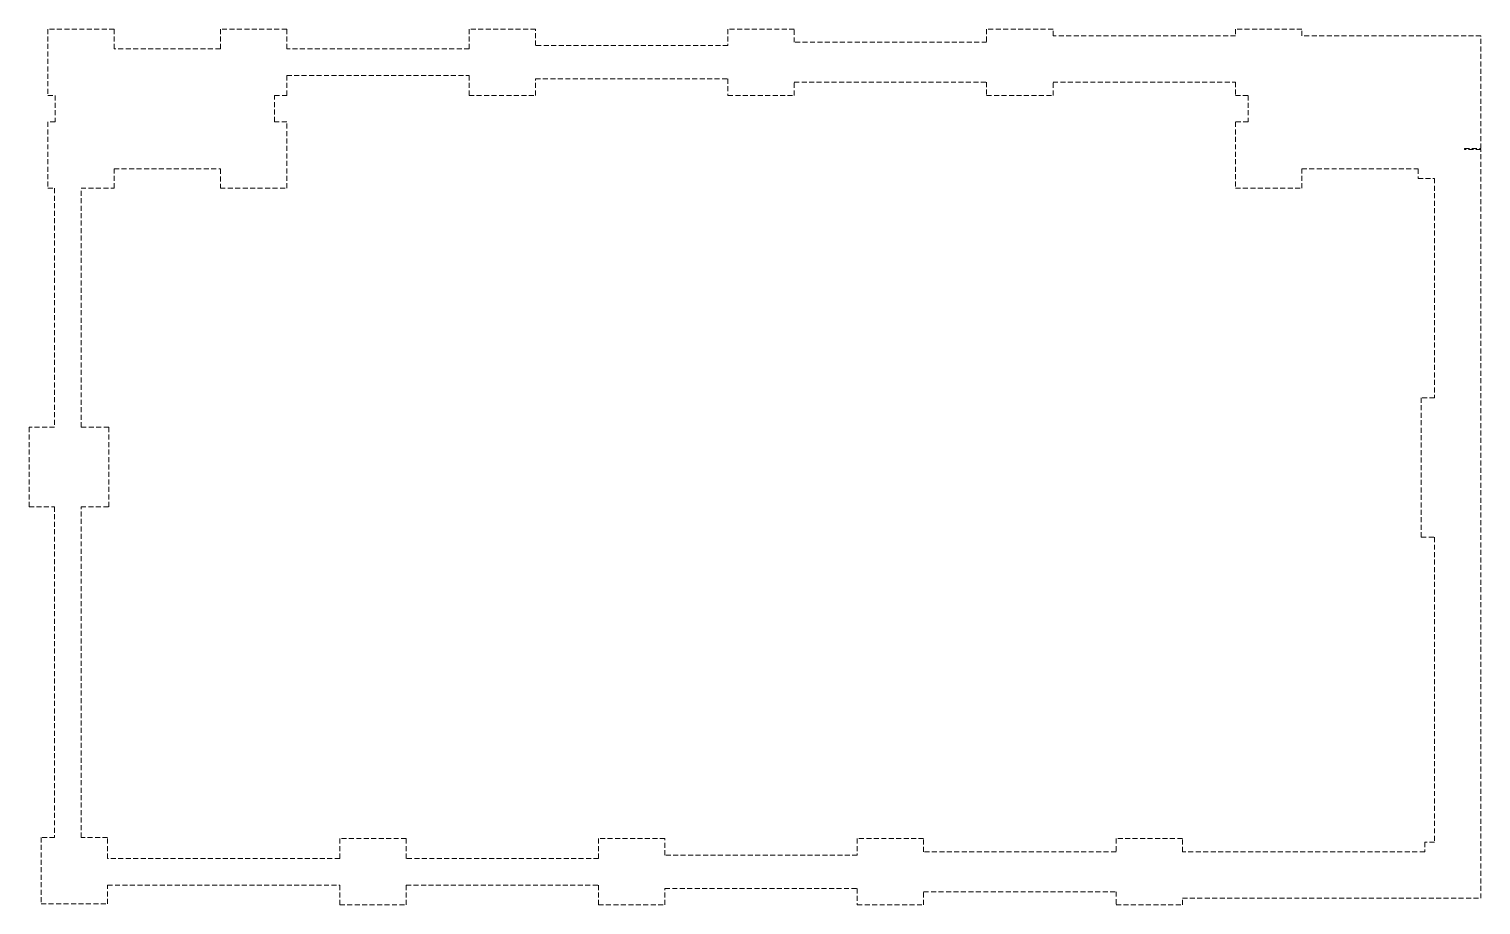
# Model space of a CAD drawing. Header units: inches. Extents: x 993 to 1212, y 4994 to 5126.
import ezdxf

# ---------------------------------------------------------------- set-up
doc = ezdxf.new("R2010")
doc.units = ezdxf.units.IN
doc.header["$LTSCALE"] = 3
doc.header["$MEASUREMENT"] = 0
doc.linetypes.add('HIDDEN', pattern=[0.375, 0.25, -0.125])
doc.layers.add('A-DETL-MBND', color=5, linetype='HIDDEN', lineweight=9)

msp = doc.modelspace()

# ---------------------------------------------------------------- linework, layer by layer
at = {"layer": 'A-DETL-MBND'}
for points in [[(1212, 5108), (1212, 5125), (1185, 5125), (1185, 5126), (1175, 5126), (1175, 5125), (1147.5, 5125), (1147.5, 5126), (1137.5, 5126), (1137.5, 5124), (1108.5, 5124), (1108.5, 5126), (1098.5, 5126), (1098.5, 5123.5), (1069.5, 5123.5), (1069.5, 5126), (1059.5, 5126), (1059.5, 5123), (1032, 5123), (1032, 5126), (1022, 5126), (1022, 5123), (1006, 5123), (1006, 5126), (996, 5126), (996, 5116), (997.08, 5116), (997.08, 5112), (996, 5112), (996, 5102), (997, 5102), (997, 5066), (993.17, 5066), (993.17, 5054), (997, 5054), (997, 5004.17), (995, 5004.17), (995, 4994.17), (1005, 4994.17), (1005, 4997), (1040, 4997), (1040, 4994), (1050, 4994), (1050, 4997), (1079, 4997), (1079, 4994), (1089, 4994), (1089, 4996.5), (1118, 4996.5), (1118, 4994), (1128, 4994), (1128, 4996), (1157, 4996), (1157, 4994), (1167, 4994), (1167, 4995), (1212, 4995), (1212, 5107.83), (1209.52, 5107.83), (1209.52, 5108)], [(1030.18, 5116), (1032, 5116), (1032, 5119), (1059.5, 5119), (1059.5, 5116), (1069.5, 5116), (1069.5, 5118.5), (1098.5, 5118.5), (1098.5, 5116), (1108.5, 5116), (1108.5, 5118), (1137.5, 5118), (1137.5, 5116), (1147.5, 5116), (1147.5, 5118), (1175, 5118), (1175, 5116), (1176.92, 5116), (1176.92, 5112), (1175, 5112), (1175, 5102), (1185, 5102), (1185, 5104.92), (1202.52, 5104.92), (1202.52, 5103.5), (1205, 5103.5), (1205, 5070.42), (1203, 5070.42), (1203, 5049.42), (1205, 5049.42), (1205, 5003.48), (1203.52, 5003.48), (1203.52, 5002), (1167, 5002), (1167, 5004), (1157, 5004), (1157, 5002), (1128, 5002), (1128, 5004), (1118, 5004), (1118, 5001.5), (1089, 5001.5), (1089, 5004), (1079, 5004), (1079, 5001), (1050, 5001), (1050, 5004), (1040, 5004), (1040, 5001), (1005, 5001), (1005, 5004.17), (1001, 5004.17), (1001, 5054), (1005.17, 5054), (1005.17, 5066), (1001, 5066), (1001, 5102), (1006, 5102), (1006, 5104.91), (1022, 5104.91), (1022, 5102), (1032, 5102), (1032, 5112), (1030.18, 5112)]]:
    msp.add_lwpolyline(points, close=True, dxfattribs=at)

doc.saveas('drawing.dxf')
